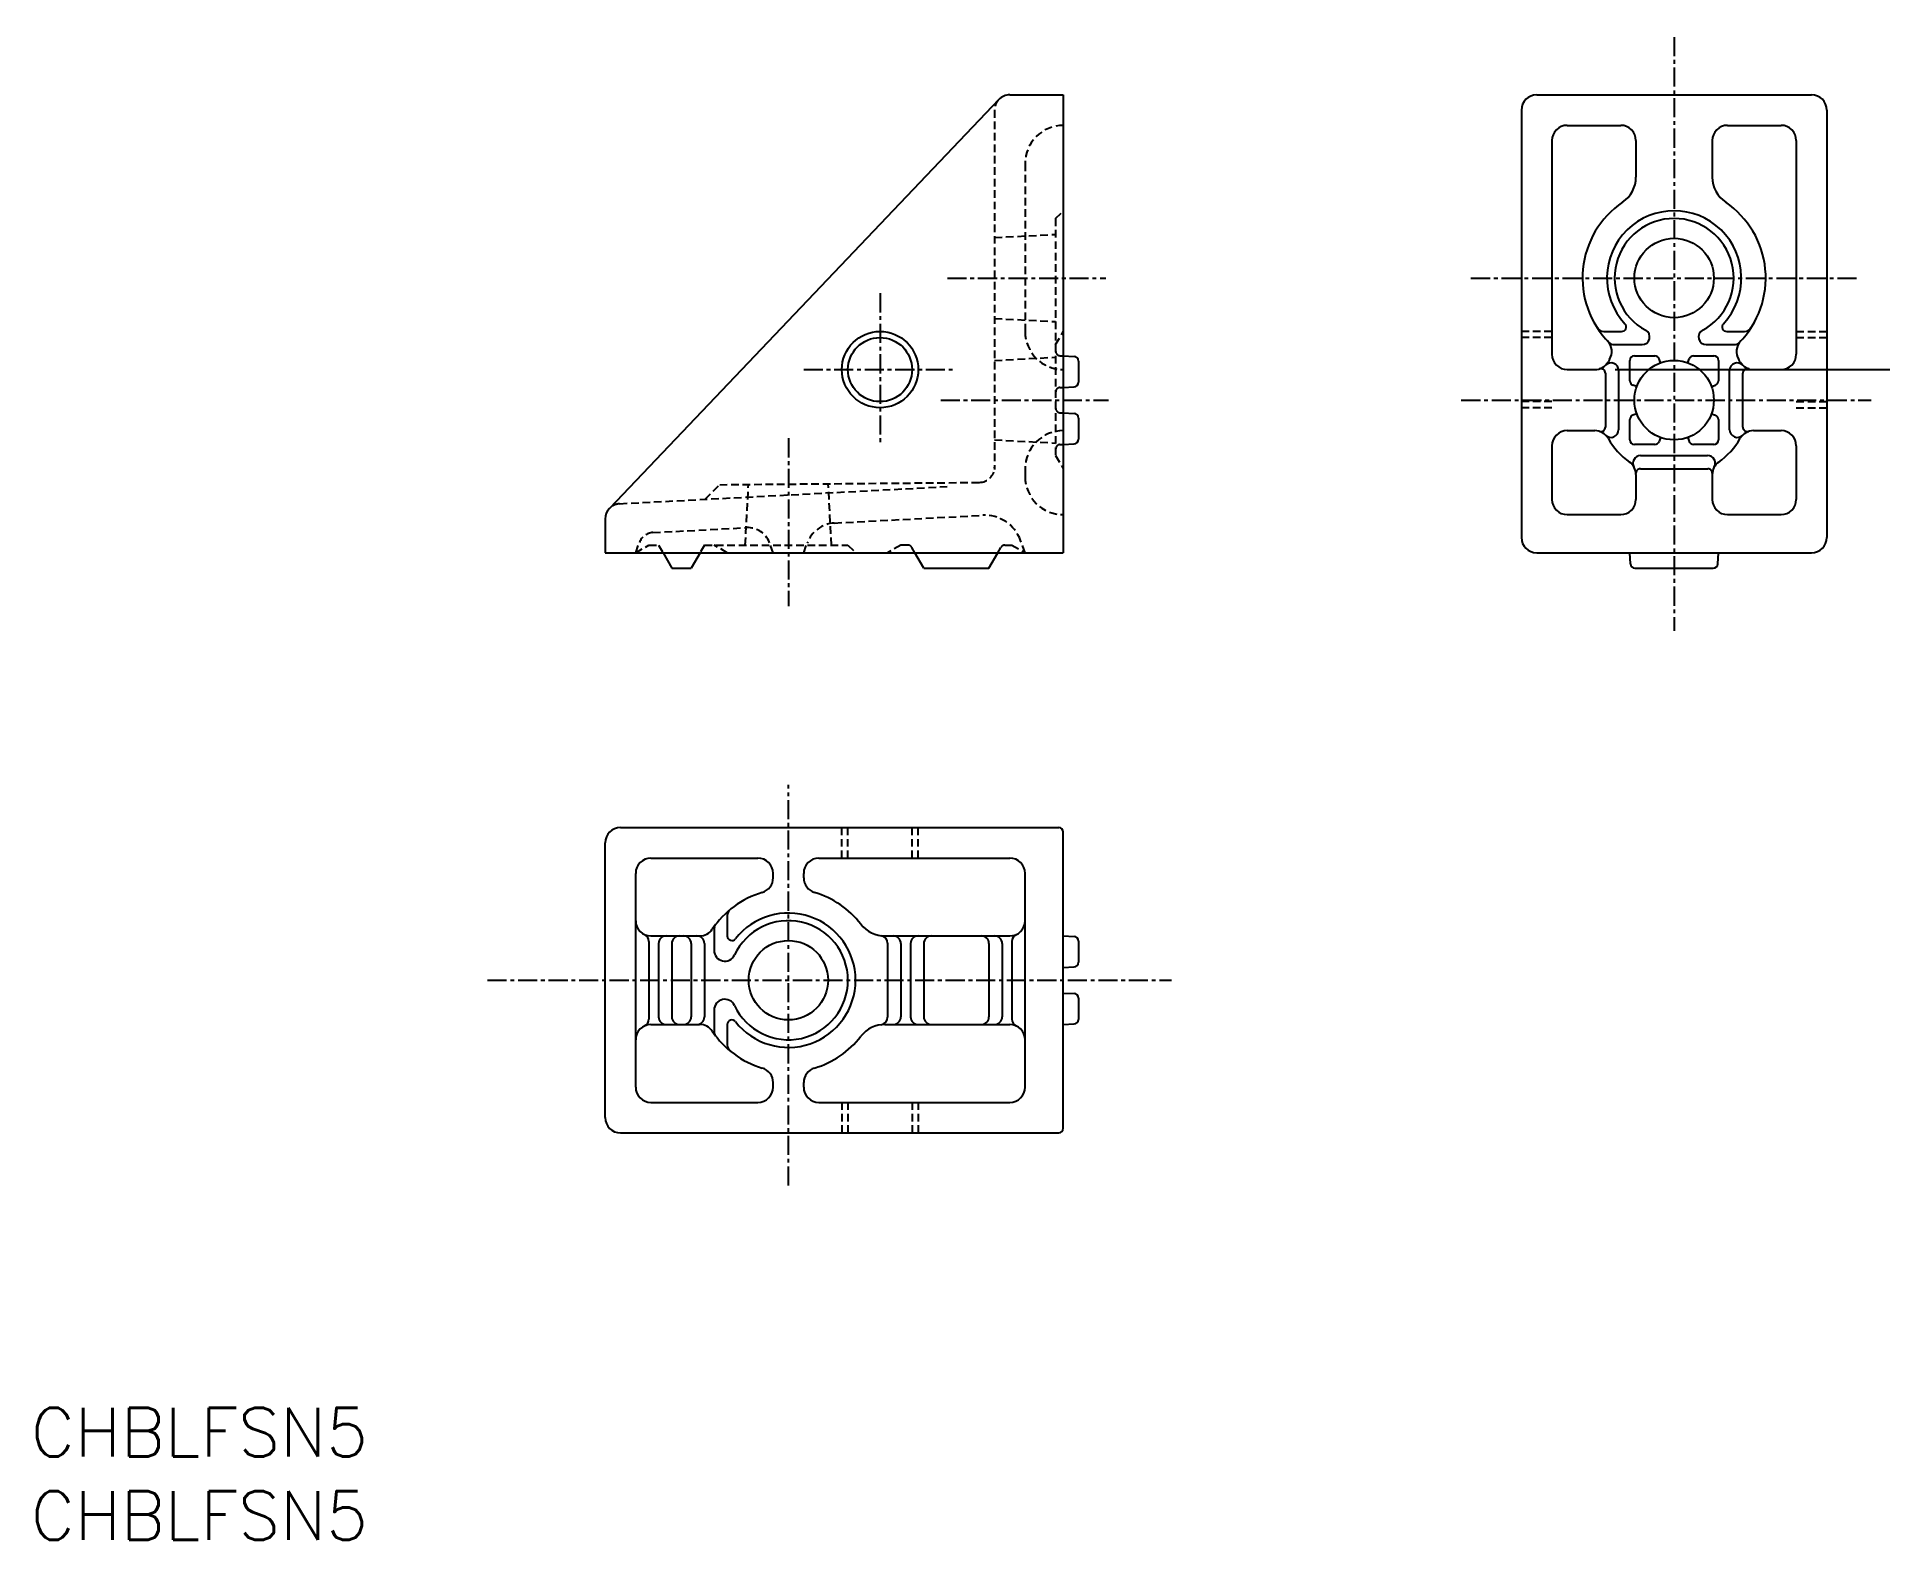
# Model space of a CAD drawing. Extents: x -55 to 66, y -77 to 22.
import ezdxf

# ---------------------------------------------------------------- set-up
doc = ezdxf.new("R2010")
doc.units = 0
doc.linetypes.add('CENTER', pattern=[2, 1.25, -0.25, 0.25, -0.25])
doc.linetypes.add('DASHED', pattern=[0.75, 0.5, -0.25])
doc.layers.get('0').update_dxf_attribs({"linetype": 'CONTINUOUS'})
doc.layers.add('CENTER', color=1, linetype='CENTER')
doc.styles.get("Standard").update_dxf_attribs({"font": 'txt.shx', "bigfont": 'bigfont.shx'})

msp = doc.modelspace()

# ---------------------------------------------------------------- linework, layer by layer
at = {"color": 7, "linetype": 'CONTINUOUS'}
for p, q in [((7.775725, 17.689516), (-17.724277, -9.095847)), ((8.499993, 18), (11.999993, 18)), ((11.999993, 18), (11.999993, -12)), ((41.999993, 17), (41.999993, -11)), ((42.999993, 18), (60.999993, 18)), ((61.999993, 17), (61.999993, -11)), ((44.999993, 16), (48.499993, 16)), ((55.499993, 16), (58.999993, 16)), ((43.999993, 15), (43.999993, 1)), ((49.499993, 15), (49.499993, 12.614378)), ((54.499993, 15), (54.499993, 12.614378)), ((59.999993, 15), (59.999993, 1)), ((47.390221, 2.5), (48.55761, 2.5)), ((55.442376, 2.5), (56.609765, 2.5)), ((48.08799, 1.63397), (49.899086, 1.63397)), ((54.100899, 1.63397), (55.912003, 1.63397)), ((11.999997, 0.900001), (12.715697, 0.862492)), ((12.999993, 0.562903), (12.999993, -0.826057)), ((44.999993, 0), (46.803841, 0)), ((48.131876, 0), (66.131876, 0)), ((49.099991, -0.734424), (49.099991, 0.600003)), ((49.399994, 0.899998), (50.734414, 0.899998)), ((51.110741, 0.443202), (51.016327, 0.702605)), ((52.889252, 0.4432), (52.983666, 0.702606)), ((53.265564, 0.9), (54.599991, 0.9)), ((54.899987, 0.6), (54.899987, -0.734424)), ((57.196145, 0), (58.999993, 0)), ((11.999997, -1.163155), (12.715697, -1.125647)), ((47.499993, -0.238168), (47.499993, -3.76183)), ((48.366028, -0.059133), (48.366028, -3.940866)), ((49.556794, -1.110745), (49.297387, -1.016329)), ((54.4432, -1.110744), (54.702599, -1.01633)), ((55.633965, -3.940862), (55.633965, -0.059137)), ((56.499993, -3.76183), (56.499993, -0.238168)), ((11.999997, -2.836845), (12.715697, -2.874353)), ((12.999993, -3.173941), (12.999993, -4.562903)), ((49.099991, -4.6), (49.099991, -3.265575)), ((49.556794, -2.889251), (49.297387, -2.983667)), ((54.4432, -2.889251), (54.702607, -2.983667)), ((54.899987, -3.265576), (54.899987, -4.600002)), ((44.999993, -4), (46.803841, -4)), ((51.110745, -4.443202), (51.016331, -4.702608)), ((52.889245, -4.4432), (52.983662, -4.702602)), ((57.196145, -4), (58.999993, -4)), ((11.999995, -4.899999), (12.715695, -4.862491)), ((43.999993, -5), (43.999993, -8.5)), ((50.734414, -4.9), (49.399987, -4.9)), ((49.805077, -5.63397), (54.194909, -5.63397)), ((54.599991, -4.899997), (53.265564, -4.899997)), ((59.999993, -5), (59.999993, -8.5)), ((49.499993, -6.873397), (49.499993, -8.5)), ((49.797921, -6.5), (54.202065, -6.5)), ((54.499993, -6.873397), (54.499993, -8.5)), ((44.999993, -9.5), (48.499993, -9.5)), ((55.499993, -9.5), (58.999993, -9.5)), ((-18.000007, -9.785363), (-18.000007, -12)), ((-18.000007, -12), (11.999993, -12)), ((-14.211327, -12.000001), (-13.633978, -12.999998)), ((-11.788681, -12.000002), (-12.366032, -13.000002)), ((2.866017, -13.000001), (2.288666, -12)), ((7.133971, -13), (7.711319, -12.000003)), ((42.999993, -12), (60.999993, -12)), ((49.137501, -12.715701), (49.099995, -12)), ((54.862481, -12.715701), (54.899994, -12)), ((-13.633979, -13), (-12.366035, -13)), ((2.866021, -13), (7.133973, -13)), ((49.437089, -13), (54.56289, -13)), ((-17.000006, -29.999998), (11.699996, -29.999998)), ((11.999993, -49.700002), (11.999993, -30.300001)), ((-18.000006, -48.999998), (-18.000006, -30.999998)), ((-15.000006, -31.999998), (-8.000005, -31.999998)), ((-4.000005, -31.999998), (8.499995, -31.999998)), ((-16.000006, -47.000005), (-16.000006, -32.999998)), ((-7.000005, -33.291799), (-7.000005, -32.999998)), ((-5.000005, -33.291799), (-5.000005, -32.999998)), ((9.499995, -47.000005), (9.499995, -32.999998)), ((-10.000007, -35.757364), (-10.000007, -37.101728)), ((-15.13398, -37.459444), (-15.13398, -42.540563)), ((-15.000006, -37.100004), (-11.812922, -37.100004)), ((-14.500005, -37.600004), (-14.500005, -42.400007)), ((-13.63398, -37.600004), (-13.63398, -42.400007)), ((-12.366032, -37.600004), (-12.366032, -42.400007)), ((-11.500005, -37.600004), (-11.500005, -42.400007)), ((-10.866033, -36.655187), (-10.866033, -38.049562)), ((0.32376, -37.100004), (8.499995, -37.100004)), ((0.499995, -37.578951), (0.499995, -42.421057)), ((1.366021, -37.600004), (1.366021, -42.400007)), ((1.999995, -37.600004), (1.999995, -42.400007)), ((2.866021, -37.600004), (2.866021, -42.400007)), ((7.133971, -37.600004), (7.133971, -42.400007)), ((7.999995, -37.600004), (7.999995, -42.400007)), ((8.633971, -37.459444), (8.633971, -42.540563)), ((11.999995, -37.100002), (12.715695, -37.13751)), ((12.999993, -37.437097), (12.999993, -38.826059)), ((11.999993, -39.163158), (12.715697, -39.125648)), ((11.999995, -40.836843), (12.715695, -40.874351)), ((12.999993, -41.17394), (12.999993, -42.562902)), ((-10.866033, -41.950445), (-10.866033, -43.34482)), ((-15.000006, -42.900007), (-11.812921, -42.900007)), ((-10.000007, -42.898275), (-10.000007, -44.242643)), ((0.323758, -42.900007), (8.499995, -42.900007)), ((11.999993, -42.900007), (12.715697, -42.862497)), ((-7.000005, -47.000005), (-7.000005, -46.708204)), ((-5.000005, -47.000005), (-5.000005, -46.708204)), ((-15.000006, -47.999998), (-8.000005, -47.999998)), ((-4.000005, -47.999998), (8.499995, -47.999998)), ((-17.000006, -49.999998), (11.699996, -49.999998))]:
    msp.add_line(p, q, dxfattribs=at)
at = {"color": 3, "linetype": 'DASHED'}
for p, q in [((7.499993, 17), (7.499993, -6.551036)), ((9.499993, 13.5), (9.499993, 2.5)), ((11.499993, 9.900002), (11.499993, -5.633973)), ((11.499997, 9.900006), (11.999993, 10.4)), ((7.499993, 8.65), (11.499997, 8.859631)), ((7.499991, 3.350001), (11.499995, 3.140369)), ((11.499999, 1.633974), (11.999999, 2.499999)), ((43.999993, 2.5), (41.999993, 2.5)), ((59.999993, 2.5), (61.999993, 2.5)), ((43.999993, 2.1), (41.999993, 2.1)), ((59.999993, 2.1), (61.999993, 2.1)), ((7.499995, 0.600001), (11.499999, 0.809632)), ((11.784297, 0.911305), (11.999997, 0.900001)), ((11.784297, -1.174459), (11.999997, -1.163155)), ((43.999993, -2.1), (41.999993, -2.1)), ((59.999993, -2.1), (61.999993, -2.1)), ((11.784298, -2.82554), (11.999997, -2.836845)), ((43.999993, -2.5), (41.999993, -2.5)), ((59.999993, -2.5), (61.999993, -2.5)), ((7.499997, -4.6), (11.5, -4.809632)), ((11.499995, -5.633977), (11.999995, -6.500002)), ((11.784297, -4.911304), (11.999995, -4.899999)), ((9.499993, -6.5), (9.499993, -7)), ((-17.052339, -8.786734), (4.406799, -7.662108)), ((-11.454069, -8.493344), (-10.499994, -7.539269)), ((-10.499999, -7.539271), (6.508723, -7.390838)), ((-8.821127, -11.5), (-8.612691, -7.522801)), ((-3.178884, -11.5), (-3.389709, -7.477221)), ((-2.994517, -10.052739), (6.723279, -9.543451)), ((-14.869403, -10.675075), (-8.728927, -10.353266)), ((-16.000007, -12), (-15.133981, -11.5)), ((-16.000005, -12.000002), (-15.756758, -11.331687)), ((-15.133979, -11.5), (-14.5, -11.5)), ((-14.500002, -11.500001), (-14.211327, -12.000001)), ((-11.500006, -11.500001), (-11.788681, -12.000002)), ((-11.500007, -11.5), (-2.100006, -11.5)), ((-10.000008, -11.999997), (-10.866034, -11.499997)), ((-10.000008, -11.999997), (-10.866034, -11.499997)), ((-7.000002, -11.999999), (-7.240886, -11.338177)), ((-5.000007, -12.000001), (-4.769234, -11.365958)), ((-2.100005, -11.499999), (-1.600004, -12)), ((1.366021, -11.499999), (0.499995, -11.999999)), ((1.82679, -11.5), (1.366021, -11.5)), ((2.288666, -12), (2.086594, -11.650001)), ((7.711319, -12.000003), (7.913394, -11.65)), ((8.173203, -11.5), (8.633973, -11.5)), ((8.633967, -11.499998), (9.499993, -11.999998)), ((9.499997, -11.999996), (9.203352, -11.18497)), ((-2.5, -32.000012), (-2.5, -30.000012)), ((-2.1, -32.000012), (-2.1, -30.000012)), ((2.099986, -32.000012), (2.099986, -30.000012)), ((2.499986, -32.000012), (2.499986, -30.000012)), ((-2.5, -47.999998), (-2.5, -49.999998)), ((-2.1, -47.999998), (-2.1, -49.999998)), ((2.099986, -47.999998), (2.099986, -49.999998)), ((2.499986, -47.999998), (2.499986, -49.999998))]:
    msp.add_line(p, q, dxfattribs=at)
at = {"color": 7, "linetype": 'CONTINUOUS'}
for centre, radius in [((51.999993, 6), 2.6), ((0, 0), 2.5), ((0, 0), 2.1), ((51.999993, -2), 2.6), ((-6.000005, -40.000005), 2.6)]:
    msp.add_circle(centre, radius, dxfattribs=at)
at = {"color": 3, "linetype": 'DASHED'}
for centre, radius, start, end in [((8.499993, 17), 1, 136.408234, 179.999985), ((11.999993, 13.5), 2.5, 89.999993, 179.999985), ((11.999993, 2.5), 2.5, 179.999972, 269.999971), ((11.799996, 1.210893), 0.3, 179.999972, 266.999961), ((11.799996, -1.474048), 0.3, 92.999989, 179.999985), ((11.799996, -2.525951), 0.3, 179.999972, 266.999961), ((11.999993, -6.5), 2.5, 89.999993, 179.999985), ((11.799996, -5.210893), 0.3, 92.999989, 179.999985), ((6.499993, -6.390876), 1, 270.500011, 0.000005), ((11.999993, -7), 2.5, 179.999972, 269.999971), ((-17.000007, -9.785363), 1, 92.999989, 136.408234), ((6.854119, -12.040024), 2.5, 20.000002, 92.999989), ((-14.81707, -11.673705), 1, 92.999989, 159.999978), ((-8.650428, -11.851211), 1.5, 20.000002, 92.999989), ((-2.889846, -12.049998), 2, 92.999989, 159.999978), ((1.82679, -11.8), 0.3, 30.000001, 89.999993), ((8.173203, -11.8), 0.3, 89.999993, 149.999981)]:
    msp.add_arc(centre, radius, start, end, dxfattribs=at)
at = {"color": 7, "linetype": 'CONTINUOUS'}
for centre, radius, start, end in [((8.499993, 17), 1, 89.999993, 136.408234), ((42.999993, 17), 1, 89.999993, 179.999985), ((60.999993, 17), 1, 0, 89.999993), ((44.999993, 15), 1, 89.999993, 179.999985), ((48.499993, 15), 1, 0, 89.999993), ((55.499993, 15), 1, 89.999993, 179.999985), ((58.999993, 15), 1, 0, 89.999993), ((47.499993, 12.614378), 2, 304.228872, 0), ((56.499993, 12.614378), 2, 179.999972, 235.77111), ((51.999993, 6), 6, 124.228847, 224.661303), ((51.999993, 6), 6, 315.338679, 55.771128), ((51.999993, 6), 4.4, 317.089819, 222.910166), ((51.999993, 6), 3.9, 298.520866, 241.479126), ((47.390221, 3), 0.5, 213.05575, 270.000007), ((48.55761, 2.799999), 0.3, 270.000007, 42.910181), ((49.899086, 2.133969), 0.5, 270.000007, 61.479134), ((54.100899, 2.133969), 0.5, 118.520845, 269.999971), ((55.442376, 2.799999), 0.3, 137.089805, 269.999971), ((56.609765, 3), 0.5, 270.000007, 326.944272), ((46.916703, 1.1875), 1, 327.91005, 43.432533), ((48.08799, 2.133969), 0.5, 224.661346, 270.000007), ((55.912003, 2.133969), 0.5, 270.000007, 315.338679), ((57.083283, 1.1875), 1, 136.567445, 212.089932), ((12.69999, 0.562903), 0.3, 359.999995, 86.999989), ((44.999993, 1), 1, 179.999972, 269.999971), ((46.803841, 1), 1, 270.000007, 330.000002), ((47.199997, -0.238168), 0.3, 0, 107.74207), ((47.866028, -0.059133), 0.5, 0, 135.082358), ((51.999993, -2), 5, 147.910025, 149.999981), ((49.399994, 0.600003), 0.3, 89.999993, 179.999985), ((50.734414, 0.599998), 0.3, 19.999997, 89.999993), ((53.265564, 0.6), 0.3, 89.999993, 159.999978), ((54.599991, 0.6), 0.3, 0, 89.999993), ((56.133965, -0.059137), 0.5, 44.917822, 179.999985), ((51.999993, -2), 5, 29.999998, 32.08995), ((57.196145, 1), 1, 210.000019, 270.000007), ((56.799996, -0.238168), 0.3, 72.257916, 179.999985), ((58.999993, 1), 1, 270.000007, 0), ((12.69999, -0.826057), 0.3, 273.000017, 359.999995), ((49.399994, -0.734424), 0.3, 179.999972, 249.999977), ((54.599984, -0.734424), 0.3, 290.000008, 0), ((12.69999, -3.173941), 0.3, 359.999995, 86.999989), ((49.399994, -3.265575), 0.3, 109.999986, 179.999985), ((54.599991, -3.265576), 0.3, 0, 69.999992), ((12.69999, -4.562903), 0.3, 273.000017, 359.999995), ((44.999993, -5), 1, 89.999993, 179.999985), ((46.803841, -5), 1, 29.999998, 89.999993), ((47.199997, -3.76183), 0.3, 252.25793, 0), ((47.866028, -3.940866), 0.5, 224.917642, 0), ((51.999993, -2), 5, 210.000019, 234.314684), ((49.399987, -4.6), 0.3, 179.999972, 269.999971), ((50.734414, -4.6), 0.3, 270.000007, 340.000003), ((53.265564, -4.599997), 0.3, 200.000022, 270.000007), ((54.599991, -4.600002), 0.3, 270.000007, 0.000003), ((51.999993, -2), 5, 305.685341, 330.000002), ((56.133965, -3.940862), 0.5, 179.999972, 315.082138), ((57.196145, -5), 1, 89.999993, 149.999981), ((56.799996, -3.76183), 0.3, 179.999972, 287.742041), ((58.999993, -5), 1, 0, 89.999993), ((48.499993, -6.873397), 1, 0, 54.314659), ((49.805077, -6.13397), 0.5, 89.999993, 209.534731), ((54.194909, -6.13397), 0.5, 330.465248, 89.999993), ((55.499993, -6.873397), 1, 125.685316, 179.999985), ((49.797921, -6.8), 0.3, 89.999993, 183.236579), ((54.202065, -6.8), 0.3, 356.763396, 89.999993), ((-17.000007, -9.785363), 1, 136.408234, 179.999985), ((44.999993, -8.5), 1, 179.999972, 269.999971), ((48.499993, -8.5), 1, 270.000007, 0), ((55.499993, -8.5), 1, 179.999972, 269.999971), ((58.999993, -8.5), 1, 270.000007, 0), ((42.999993, -11), 1, 179.999972, 269.999971), ((60.999993, -11), 1, 270.000007, 0), ((49.437089, -12.7), 0.3, 183.000025, 270.000007), ((54.56289, -12.7), 0.3, 270.000007, 357), ((-17.000006, -30.999998), 1, 89.999993, 179.999985), ((11.699996, -30.300001), 0.3, 0, 89.999993), ((-15.000006, -32.999998), 1, 89.999993, 179.999985), ((-8.000005, -32.999998), 1, 0, 89.999993), ((-4.000005, -32.999998), 1, 89.999993, 179.999985), ((8.499995, -32.999998), 1, 0, 89.999993), ((-8.000005, -33.291799), 1, 286.601559, 0), ((-4.000005, -33.291799), 1, 179.999972, 253.398433), ((-6.000005, -40.000005), 6, 106.601537, 146.141553), ((-6.000005, -40.000005), 6, 37.770481, 73.398441), ((-15.000006, -36.100004), 1, 179.999972, 269.999971), ((-10.366033, -36.655187), 0.5, 142.544229, 179.999985), ((-9.500007, -35.757364), 0.5, 129.521204, 179.999985), ((-6.000005, -40.000005), 3.9, 0, 154.912047), ((-6.000005, -40.000005), 4.4, 0, 141.927791), ((0.32376, -35.100004), 2, 217.770506, 270.000007), ((8.499995, -36.100004), 1, 270.000007, 0), ((-15.63398, -37.459444), 0.5, 0, 64.998047), ((-14.000005, -37.600004), 0.5, 89.999993, 179.999985), ((-13.13398, -37.600004), 0.5, 89.999993, 179.999985), ((-12.866032, -37.600004), 0.5, 0, 89.999993), ((-12.000005, -37.600004), 0.5, 0, 89.999993), ((-11.812922, -36.100004), 1, 270.000007, 326.141571), ((-9.700008, -37.101728), 0.3, 179.999972, 321.927762), ((-0.000005, -37.578951), 0.5, 0, 82.558946), ((0.866021, -37.600004), 0.5, 0, 89.999993), ((2.499995, -37.600004), 0.5, 89.999993, 179.999985), ((3.366021, -37.600004), 0.5, 89.999993, 179.999985), ((6.633971, -37.600004), 0.5, 0, 89.999993), ((7.499995, -37.600004), 0.5, 0, 89.999993), ((9.133971, -37.459444), 0.5, 115.001972, 179.999985), ((12.69999, -37.437101), 0.3, 0, 86.999989), ((-10.166032, -38.049562), 0.7, 179.999972, 334.912033), ((12.69999, -38.826059), 0.3, 273.000011, 0), ((-6.000005, -40.000005), 3.9, 205.087953, 0), ((-6.000005, -40.000005), 4.4, 218.072209, 0), ((-10.166032, -41.950445), 0.7, 25.087936, 179.999985), ((12.69999, -41.17394), 0.3, 0, 86.999989), ((-14.000005, -42.400007), 0.5, 179.999972, 269.999971), ((-13.13398, -42.400007), 0.5, 179.999972, 269.999971), ((-12.866032, -42.400007), 0.5, 270.000007, 0), ((-12.000005, -42.400007), 0.5, 270.000007, 0), ((-0.000005, -42.421057), 0.5, 277.441006, 0), ((0.866021, -42.400007), 0.5, 270.000007, 0), ((2.499995, -42.400007), 0.5, 179.999972, 269.999971), ((3.366021, -42.400007), 0.5, 179.999972, 269.999971), ((6.633971, -42.400007), 0.5, 270.000007, 0), ((7.499995, -42.400007), 0.5, 270.000007, 0), ((-15.000006, -43.900007), 1, 89.999993, 179.999985), ((-15.63398, -42.540563), 0.5, 295.001953, 0), ((-11.812921, -43.900007), 1, 33.85845, 89.999993), ((-6.000005, -40.000005), 6, 213.858461, 253.398463), ((-10.366033, -43.34482), 0.5, 179.999972, 217.455728), ((-9.700008, -42.898275), 0.3, 38.072187, 179.999985), ((-6.000005, -40.000005), 6, 286.601559, 322.229502), ((0.323758, -44.900007), 2, 89.999993, 142.22948), ((8.499995, -43.900007), 1, 0, 89.999993), ((9.133971, -42.540563), 0.5, 179.999972, 244.997984), ((12.69999, -42.562906), 0.3, 273.000011, 0), ((-9.500007, -44.242643), 0.5, 179.999972, 230.478752), ((-8.000005, -46.708204), 1, 0, 73.398441), ((-4.000005, -46.708204), 1, 106.601537, 179.999985), ((-15.000006, -47.000005), 1, 179.999972, 269.999971), ((-8.000005, -47.000005), 1, 270.000007, 0), ((-4.000005, -47.000005), 1, 179.999972, 269.999971), ((8.499995, -47.000005), 1, 270.000007, 0), ((-17.000006, -48.999998), 1, 179.999972, 269.999971), ((11.699996, -49.700002), 0.3, 270.000007, 0)]:
    msp.add_arc(centre, radius, start, end, dxfattribs=at)
at = {"layer": 'CENTER', "color": 1, "linetype": 'CENTER'}
for p, q in [((51.999993, 21.784216), (51.999993, -17.11412)), ((0, 5), (0, -5)), ((4.410645, 6), (14.782334, 6)), ((38.694977, 6), (64.050194, 6)), ((-5, 0), (4.999993, 0)), ((3.971169, -2), (14.95813, -2)), ((38.061097, -2), (64.895363, -2)), ((-6, -4.5), (-6, -15.499999)), ((-6.000005, -53.445768), (-6.000005, -27.206434)), ((-25.70404, -40.000005), (19.076142, -40.000005))]:
    msp.add_line(p, q, dxfattribs=at)

# ---------------------------------------------------------------- texts
at = {"color": 7, "linetype": 'CONTINUOUS'}
for p in [(-55.611341, -71.204462), (-55.611341, -76.665722)]:
    msp.add_text('CHBLFSN5', height=3.2, dxfattribs=at).set_placement(p)

doc.saveas('drawing.dxf')
